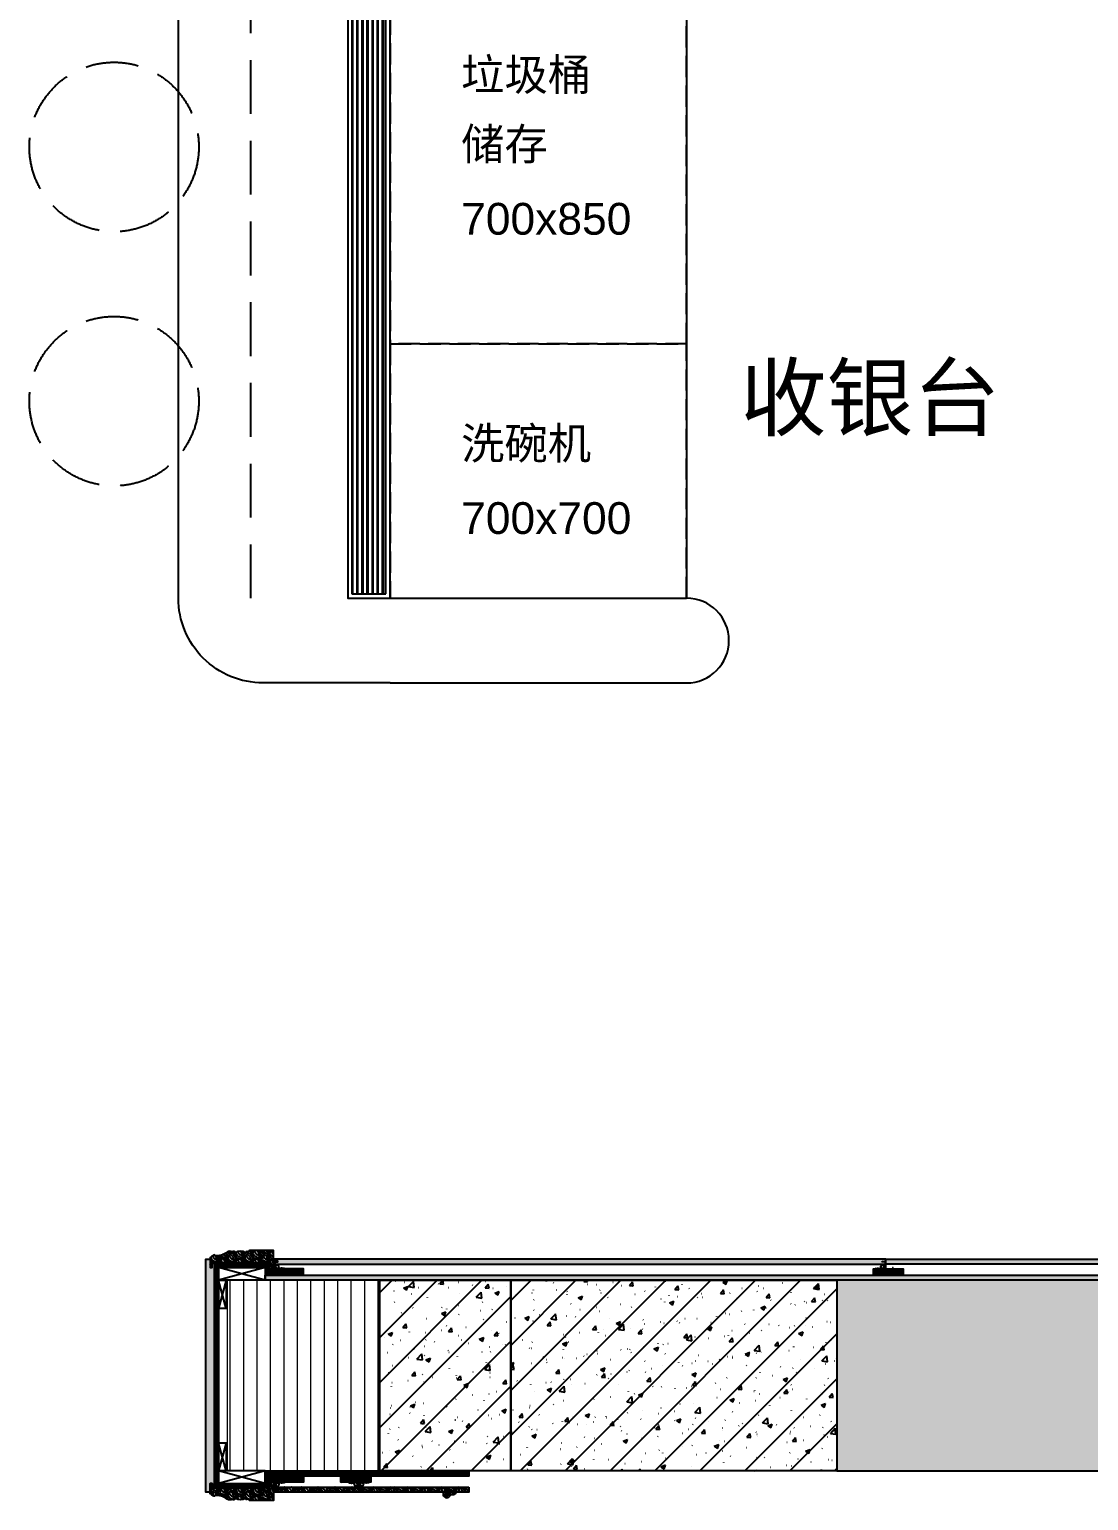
# Model space of a CAD drawing. Header units: millimetres. Extents: x 90086 to 135690, y -7745 to 15991.
# Drawn here: x 129968 to 132469, y -7745 to -4273 of the extents above; entities that cross this region are included whole.
import ezdxf

# ---------------------------------------------------------------- set-up
doc = ezdxf.new("R2010")
doc.units = ezdxf.units.MM
for name, pattern in [('ACAD_ISO02W100', [15, 12, -3]), ('DASH', [0.35, 0.25, -0.1]), ('DASHED', [19.05, 12.7, -6.35]), ('HIDDEN2', [0.1875, 0.125, -0.0625])]:
    doc.linetypes.add(name, pattern=pattern)
doc.layers.add('_ACM-A-WALL-HACH', color=251, linetype='Continuous', lineweight=9)
doc.layers.add('I-WALL', color=6, linetype='Continuous', lineweight=13)
for name, color, linetype in [('FURN', 1, 'Continuous'), ('I-DETL-LW01', 1, 'Continuous'), ('I-DETL-LW02', 2, 'Continuous'), ('I-DETL-LW251', 251, 'Continuous'), ('I-PL-FURN', 1, 'DASH'), ('I-PL-IDS-MILL', 40, 'Continuous'), ('I-PL-LIGHT', 1, 'HIDDEN2'), ('ID-TEXT-HEADING-3', 3, 'Continuous'), ('PE-尺寸标注', 44, 'Continuous'), ('WALL TYPE$0$HATCH', 8, 'Continuous'), ('WALL TYPE$0$I-SECT-LW03', 3, 'Continuous')]:
    doc.layers.add(name, color=color, linetype=linetype)
doc.styles.add('Arial', font='ARIALUNI.ttf')
pattern_1 = [(153.43495, (169846.124, 5233.553), (1e-09, 20), [4.621368, -17.739311]), (130.601295, (169828.83, 5220.396), (-2e-08, 20), [4.158067, -88.037378]), (130.601295, (169808.83, 5230.396), (-2e-08, 20), [4.158067, -88.037378]), (130.601295, (169788.83, 5240.396), (1e-08, 20), [4.158067, -88.037378]), (153.43495, (169848.92, 5223.405), (1e-09, 20), [4.237008, -18.123672]), (140.19443, (169845.13, 5225.3), (-8e-10, 20), [2.24049, -75.862006]), (140.19443, (169825.13, 5235.3), (-8e-10, 20), [2.24049, -75.862006]), (140.19443, (169805.13, 5245.3), (-8e-10, 20), [2.24049, -75.862006]), (111.80141, (169843.4084, 5226.734), (3e-08, 20), [2.868712, -50.982936]), (123.690068, (169842.343, 5229.398), (1e-08, 20), [2.521813, -33.5337]), (153.43495, (169840.944, 5231.496), (8e-09, 20), [3.3552885, -19.005391]), (135, (169837.943, 5232.997), (1e-14, 20), [2.717818, -53.850724]), (135, (169817.943, 5242.997), (1e-14, 20), [2.717818, -53.850724]), (111.80141, (169836.021, 5234.9185), (3e-08, 20), [2.19237, -51.659278]), (153.43495, (169849.381, 5216.924), (8e-09, 20), [7.1896, -15.17108]), (140.19443, (169842.951, 5220.14), (-8e-10, 20), [4.573562, -73.528935]), (140.19443, (169822.951, 5230.14), (-8e-10, 20), [4.573562, -73.528935]), (140.19443, (169802.951, 5240.14), (-8e-10, 20), [4.573562, -73.528935]), (123.690068, (169839.437, 5223.067), (1e-08, 20), [2.2405595, -33.814953]), (105.945396, (169838.1945, 5224.9316), (1.45e-06, 20), [3.5624845, -69.238614]), (123.690068, (169837.216, 5228.357), (1e-08, 20), [4.0929665, -31.962546]), (140.19443, (169834.945, 5231.763), (-8e-10, 20), [5.197338, -72.90516]), (140.19443, (169814.945, 5241.763), (-8e-10, 20), [5.197338, -72.90516]), (140.19443, (169794.945, 5251.763), (3e-09, 20), [5.197338, -72.90516]), (111.80141, (169830.953, 5235.09), (3e-08, 20), [5.7145015, -48.137147]), (140.19443, (169841.991, 5215.62), (-8e-10, 20), [5.214067, -72.88843]), (140.19443, (169821.991, 5225.62), (-8e-10, 20), [5.214067, -72.88843]), (140.19443, (169801.991, 5235.62), (-8e-10, 20), [5.214067, -72.88843]), (123.690068, (169837.985, 5218.957), (1e-08, 20), [4.838075, -31.217438]), (116.56505, (169835.302, 5222.983), (-1e-09, 20), [7.98596, -81.456759]), (116.56505, (169815.302, 5232.983), (-1e-09, 20), [7.98596, -81.456759]), (130.601295, (169831.73, 5230.126), (-2e-08, 20), [4.3193, -87.876143]), (130.601295, (169811.73, 5240.126), (-2e-08, 20), [4.3193, -87.876143]), (130.601295, (169791.73, 5250.126), (-2e-08, 20), [4.3193, -87.876143]), (123.690068, (169835.207, 5216.954), (1e-08, 20), [2.735792, -33.319722]), (116.56505, (169833.6895, 5219.23), (-8e-09, 20), [7.158076, -82.284643]), (116.56505, (169813.6895, 5229.23), (8e-08, 20), [7.158076, -82.284643]), (130.601295, (169830.488, 5225.633), (-2e-08, 20), [1.700823, -90.494622]), (130.601295, (169810.488, 5235.633), (-2e-08, 20), [1.700823, -90.494622]), (130.601295, (169790.488, 5245.633), (-2e-08, 20), [1.700823, -90.494622])]

# ---------------------------------------------------------------- blocks, each defined once
blk = doc.blocks.new('海龙_1215173755')
at = {"layer": 'WALL TYPE$0$HATCH', "ltscale": 2}
h = blk.add_hatch(dxfattribs=at)
h.set_pattern_fill('ANSI32', color=256, scale=0.5)
h.set_pattern_definition([(45, (-39299.698, -12402.6693), (-3.36759605, 3.36759605), []), (45, (-39297.453, -12402.6693), (-3.36759605, 3.36759605), [])])
edge = h.paths.add_edge_path()
edge.add_line((2.3, -7.2), (2.3, 11.3))
edge.add_line((2.3, 11.3), (-2.8, 11.3))
edge.add_arc((-2.8, 9.3), 2, 90, 201.2139)
edge.add_arc((-6, 5.9), 2.97, -243.0808, 63.0808, ccw=False)
edge.add_arc((-9.2, 9.3), 2, 338.7861, 450)
edge.add_line((-9.2, 11.3), (-22.7, 11.3))
edge.add_line((-22.7, 11.3), (-22.7, 9.3))
edge.add_line((-22.7, 9.3), (-9.2, 9.3))
edge.add_arc((-6, 6.1), 4.51, 135.3033, 404.6967)
edge.add_line((-2.8, 9.3), (0.3, 9.3))
edge.add_line((0.3, 9.3), (0.3, -3.5))
edge.add_line((0.3, -3.5), (0.3, -5.1))
edge.add_line((0.3, -5.1), (-6.5, -5.1))
edge.add_line((-6.5, -5.1), (-6.5, -7.2))
edge.add_line((-6.5, -7.2), (2.3, -7.2))
at = {"color": 1, "linetype": 'Continuous', "lineweight": 15}
blk.add_lwpolyline([(2.3, -7.2), (2.3, 11.3), (-2.8, 11.3, 0.527318), (-4.6, 8.5, -4.178276), (-7.3, 8.5, 0.527318), (-9.2, 11.3), (-22.7, 11.3), (-22.7, 9.3), (-9.2, 9.3, 2.396256), (-2.8, 9.3), (0.3, 9.3), (0.3, -3.5), (0.3, -5.1), (-6.5, -5.1), (-6.5, -7.2)], format="xyb", close=True, dxfattribs=at)
at = {"color": 1, "linetype": 'Continuous', "lineweight": 15, "elevation": 7.8}
blk.add_lwpolyline([(-17.3, 24.1), (-17.3, 8.5), (-15.2, 8.5), (-15.2, 24.1)], close=True, dxfattribs=at)
blk = doc.blocks.new('海龙_1215174788')
at = {"layer": 'I-DETL-LW01'}
for p, q in [((-55, 0), (55, -30)), ((-55, -30), (55, 0))]:
    blk.add_line(p, q, dxfattribs=at)
blk.add_lwpolyline([(55, -30), (-55, -30), (-55, 0), (55, 0), (55, -30)], close=True, dxfattribs=at)
blk = doc.blocks.new('K_01')
at = {"layer": 'I-DETL-LW01'}
for p, q in [((-8.8, 0), (8.8, -66.5)), ((-8.8, -66.5), (8.8, 0))]:
    blk.add_line(p, q, dxfattribs=at)
blk.add_lwpolyline([(8.8, -66.5), (-8.8, -66.5), (-8.8, 0), (8.8, 0), (8.8, -66.5)], close=True, dxfattribs=at)

msp = doc.modelspace()

# ---------------------------------------------------------------- hatches: boundary and pattern name
h = msp.add_hatch()
h.set_pattern_fill('0-钢筋混凝土001-DOM', color=250, scale=15, pattern_type=2)
h.set_pattern_definition([(45, (130544.71, -4535.11), (-53.033, 53.033), []), (50, (130544.71, -4535.11), (107.589, -9.4128), [11.25, -123.75]), (355, (130544.71, -4535.11), (-20.8127, 112.829), [9, -99]), (100.4514, (130553.68, -4535.89), (86.7764, 103.416), [9.561, -105.1713]), (46.184, (130544.71, -4505.11), (160.086, -24.828), [16.875, -185.625]), (96.6356, (130558.05, -4507.18), (140.1994, 146.118), [14.3415, -157.757]), (351.184, (130544.71, -4505.11), (140.199, 146.118), [13.5, -148.5]), (21, (130559.71, -4512.61), (89.536, -60.3928), [11.25, -123.75]), (326, (130559.71, -4512.61), (36.4973, 108.7725), [9, -99]), (71.4514, (130567.17, -4517.64), (126.0334, 48.3796), [9.561, -105.1713]), (37.5, (130544.71, -4535.11), (1.824, 49.9341), [0.75, -97.8, 0.75, -100.5, 0.75, -99.375]), (7.5, (130544.71, -4535.11), (39.4604, 59.1618), [0.75, -57.3, 0.75, -95.55, 0.75, -37.875]), (327.5, (130511.26, -4535.11), (80.07337, -3.38323), [0.75, -37.5, 0.75, -117, 0.75, -155.25]), (317.5, (130496.26, -4535.11), (87.478, 15.0157), [0.75, -48.75, 0.75, -77.7, 0.75, -110.25])])
h.paths.add_polyline_path([(131005.5, -7675.1), (131104.7, -7675.1), (131104.7, -7225.2), (131075.4, -7225.2), (130794.7, -7225.1), (130794.7, -7675.1)])
h = msp.add_hatch()
h.set_pattern_fill('0-钢筋混凝土001-DOM', color=250, scale=15, pattern_type=2)
h.set_pattern_definition([(45, (119705.28, 92803.02), (-53.03301, 53.03301), []), (50, (119705.28, 92803.02), (107.58903, -9.41282), [11.25, -123.75]), (355, (119705.28, 92803.02), (-20.8127, 112.82882), [9, -99]), (100.4514, (119714.25, 92802.24), (86.77641, 103.41593), [9.56103, -105.17132]), (46.1842, (119705.28, 92833.02), (160.08616, -24.82785), [16.875, -185.625]), (96.6356, (119718.62, 92830.95), (140.1994, 146.11768), [14.34154, -157.75695]), (351.1842, (119705.28, 92833.02), (140.1993, 146.1178), [13.5, -148.5]), (21, (119720.28, 92825.52), (89.53606, -60.39283), [11.25, -123.75]), (326, (119720.28, 92825.52), (36.4973, 108.77251), [9, -99]), (71.4514, (119727.74, 92820.49), (126.03339, 48.37957), [9.56103, -105.17132]), (37.5, (119705.28, 92803.024), (1.823978, 49.934078), [0.75, -97.8, 0.75, -100.5, 0.75, -99.375]), (7.5, (119705.28, 92803.024), (39.46043, 59.161757), [0.75, -57.3, 0.75, -95.55, 0.75, -37.875]), (327.5, (119671.83, 92803.024), (80.073365, -3.38323), [0.75, -37.5, 0.75, -117, 0.75, -155.25]), (317.5, (119656.83, 92803.024), (87.477925, 15.015747), [0.75, -48.75, 0.75, -77.7, 0.75, -110.25])])
h.paths.add_polyline_path([(131874.7, -7225.2), (131874.7, -7675.1), (131104.7, -7675.1), (131104.7, -7225.2)])
h = msp.add_hatch()
h.set_pattern_fill('0-钢筋混凝土001-DOM', color=250, scale=15, pattern_type=2)
h.set_pattern_definition([(45, (131624.71, -4985.11), (-53.033, 53.033), []), (50, (131624.71, -4985.11), (107.589, -9.4128), [11.25, -123.75]), (355, (131624.71, -4985.11), (-20.8127, 112.8288), [9, -99]), (100.4514, (131633.68, -4985.89), (86.7764, 103.416), [9.561, -105.1713]), (46.1842, (131624.71, -4955.11), (160.086, -24.828), [16.875, -185.625]), (96.6356, (131638.05, -4957.18), (140.1994, 146.1177), [14.3415, -157.757]), (351.184, (131624.71, -4955.11), (140.199, 146.118), [13.5, -148.5]), (21, (131639.71, -4962.61), (89.536, -60.3928), [11.25, -123.75]), (326, (131639.71, -4962.61), (36.4973, 108.7725), [9, -99]), (71.4514, (131647.17, -4967.64), (126.0334, 48.3796), [9.561, -105.1713]), (37.5, (131624.71, -4985.11), (1.82398, 49.93408), [0.75, -97.8, 0.75, -100.5, 0.75, -99.375]), (7.5, (131624.71, -4985.11), (39.4604, 59.16176), [0.75, -57.3, 0.75, -95.55, 0.75, -37.875]), (327.5, (131591.26, -4985.11), (80.07337, -3.38323), [0.75, -37.5, 0.75, -117, 0.75, -155.25]), (317.5, (131576.26, -4985.11), (87.4779, 15.0157), [0.75, -48.75, 0.75, -77.7, 0.75, -110.25])])
h.paths.add_polyline_path([(131874.7, -7225.1), (131874.7, -7675.1), (135039.7, -7675.1), (135039.7, -7225.1)])
at = {"layer": '_ACM-A-WALL-HACH'}
h = msp.add_hatch(dxfattribs=at)
h.set_pattern_fill('ANSI31', color=256, scale=10, angle=45)
h.set_pattern_definition([(90, (67259.71, -73615.11), (-31.75, 9e-15), [])])
h.paths.add_polyline_path([(130794.7, -7225.1), (130434.7, -7225.1), (130434.7, -7675.1), (130794.7, -7675.1)])
at = {"layer": 'I-DETL-LW251'}
h = msp.add_hatch(dxfattribs=at)
h.set_pattern_fill('ANSI38', color=250, angle=-180)
h.set_pattern_definition([(225, (169846.991, 5274.6634), (2.24506403, -2.24506403), []), (315, (169846.991, 5274.6634), (6.7351921, -2.24506403), [7.9375, -4.7625])])
h.paths.add_polyline_path([(130414.7, -7360), (130404.7, -7360), (130404.7, -7715.1), (130414.7, -7715.1)])
h.paths.add_polyline_path([(130404.7, -7360), (130414.7, -7360), (130414.7, -7185.1), (130404.7, -7185.1)])
h = msp.add_hatch(dxfattribs=at)
h.set_pattern_fill('ANSI38', color=250, angle=-270)
h.set_pattern_definition([(135, (169846.991, 5215.6192), (-2.24506403, -2.24506403), []), (225, (169846.991, 5215.6192), (-2.24506403, -6.7351921), [7.9375, -4.7625])])
h.paths.add_polyline_path([(130414.7, -7195.1), (130524.7, -7195.1), (130524.7, -7185.1), (130414.7, -7185.1)])
h = msp.add_hatch(dxfattribs=at)
h.set_pattern_fill('ANSI38', color=250, angle=-270)
h.set_pattern_definition([(135, (130076.495, -6496.1675), (-2.245064, -2.245064), []), (225, (130076.495, -6496.1675), (-2.245064, -6.735192), [7.9375, -4.7625])])
h.paths.add_polyline_path([(130615.3, -7213.1), (130615.3, -7198.3), (130524.7, -7198.3), (130524.7, -7213.1)])
h = msp.add_hatch(dxfattribs=at)
h.set_pattern_fill('ANSI38', color=250, angle=-90)
h.set_pattern_definition([(315, (121389.21, 28586.6786), (2.24506403, 2.24506403), []), (45, (121389.21, 28586.6786), (2.24506403, 6.7351921), [7.9375, -4.7625])])
h.paths.add_polyline_path([(130524.7, -7225.2), (130524.7, -7213.2), (133207.8, -7213.2), (133207.8, -7225.2)])
h = msp.add_hatch(dxfattribs=at)
h.set_pattern_fill('ANSI38', color=250, angle=-90)
h.set_pattern_definition([(315, (132499.5995, -8404.1086), (2.245064, 2.245064), []), (45, (132499.5995, -8404.1086), (2.245064, 6.735192), [7.9375, -4.7625])])
h.paths.add_polyline_path([(131960.8, -7213.2), (131960.8, -7198.4), (132031.4, -7198.4), (132031.4, -7213.2)])
h = msp.add_hatch(dxfattribs=at)
h.set_pattern_fill('ANSI38', color=250, angle=-270)
h.set_pattern_definition([(135, (169846.991, 5215.6193), (-2.24506403, -2.24506403), []), (225, (169846.991, 5215.6193), (-2.24506403, -6.7351921), [7.9375, -4.7625])])
h.paths.add_polyline_path([(130414.7, -7705.1), (130524.7, -7705.1), (130524.7, -7715.1), (130414.7, -7715.1)])
h = msp.add_hatch(dxfattribs=at)
h.set_pattern_fill('ANSI38', color=250, angle=-270)
h.set_pattern_definition([(135, (141351.844, -43486.9546), (-2.24506403, -2.24506403), []), (225, (141351.844, -43486.9546), (-2.24506403, -6.7351921), [7.9375, -4.7625])])
h.paths.add_polyline_path([(131005.5, -7675.1), (131005.5, -7687.1), (130524.7, -7687.1), (130524.7, -7675.1)])
h = msp.add_hatch(dxfattribs=at)
h.set_pattern_fill('ANSI38', color=250, angle=-270)
h.set_pattern_definition([(135, (130076.495, -6496.1674), (-2.245064, -2.245064), []), (225, (130076.495, -6496.1674), (-2.245064, -6.735192), [7.9375, -4.7625])])
h.paths.add_polyline_path([(130615.3, -7687.1), (130615.3, -7701.9), (130524.7, -7701.9), (130524.7, -7687.1)])
h = msp.add_hatch(dxfattribs=at)
h.set_pattern_fill('ANSI38', color=250, angle=-270)
h.set_pattern_definition([(135, (130235.3965, -6496.1674), (-2.245064, -2.245064), []), (225, (130235.3965, -6496.1674), (-2.245064, -6.735192), [7.9375, -4.7625])])
h.paths.add_polyline_path([(130774.2, -7687.1), (130774.2, -7701.9), (130703.6, -7701.9), (130703.6, -7687.1)])
at = {"layer": 'I-PL-IDS-MILL'}
h = msp.add_hatch(dxfattribs=at)
h.set_pattern_fill('双横线2X10', color=250, angle=-90, pattern_type=2)
h.set_pattern_definition([(270, (130729.719, -2825.109), (12, -3e-15), []), (270, (130731.719, -2825.109), (12, -3e-15), [])])
h.paths.add_polyline_path([(130729.7, -5605.1), (130809.7, -5605.1), (130809.7, -2825.1), (130729.7, -2825.1)])
at = {"layer": 'PE-尺寸标注'}
h = msp.add_hatch(dxfattribs=at)
h.set_pattern_fill('木纹面1', color=250, scale=5, angle=-270, style=0, pattern_type=2)
h.set_pattern_definition([(153.43495, (169846.124, 5292.597), (1e-09, 20), [4.621368, -17.739311]), (130.601295, (169828.83, 5279.44), (-2e-08, 20), [4.158067, -88.037378]), (130.601295, (169808.83, 5289.44), (-2e-08, 20), [4.158067, -88.037378]), (130.601295, (169788.83, 5299.44), (1e-08, 20), [4.158067, -88.037378]), (153.43495, (169848.92, 5282.45), (1e-09, 20), [4.237008, -18.123672]), (140.19443, (169845.13, 5284.344), (-8e-10, 20), [2.24049, -75.862006]), (140.19443, (169825.13, 5294.344), (-8e-10, 20), [2.24049, -75.862006]), (140.19443, (169805.13, 5304.344), (-8e-10, 20), [2.24049, -75.862006]), (111.80141, (169843.4084, 5285.7784), (3e-08, 20), [2.868712, -50.982936]), (123.690068, (169842.343, 5288.442), (1e-08, 20), [2.521813, -33.5337]), (153.43495, (169840.944, 5290.54), (8e-09, 20), [3.3552885, -19.005391]), (135, (169837.943, 5292.041), (1e-14, 20), [2.717818, -53.850724]), (135, (169817.943, 5302.041), (1e-14, 20), [2.717818, -53.850724]), (111.80141, (169836.021, 5293.9626), (3e-08, 20), [2.19237, -51.659278]), (153.43495, (169849.381, 5275.968), (8e-09, 20), [7.1896, -15.17108]), (140.19443, (169842.951, 5279.183), (-8e-10, 20), [4.573562, -73.528935]), (140.19443, (169822.951, 5289.183), (-8e-10, 20), [4.573562, -73.528935]), (140.19443, (169802.951, 5299.183), (-8e-10, 20), [4.573562, -73.528935]), (123.690068, (169839.437, 5282.111), (1e-08, 20), [2.2405595, -33.814953]), (105.945396, (169838.1945, 5283.9756), (1.45e-06, 20), [3.5624845, -69.238614]), (123.690068, (169837.216, 5287.401), (1e-08, 20), [4.0929665, -31.962546]), (140.19443, (169834.945, 5290.807), (-8e-10, 20), [5.197338, -72.90516]), (140.19443, (169814.945, 5300.807), (-8e-10, 20), [5.197338, -72.90516]), (140.19443, (169794.945, 5310.807), (3e-09, 20), [5.197338, -72.90516]), (111.80141, (169830.953, 5294.134), (3e-08, 20), [5.7145015, -48.137147]), (140.19443, (169841.991, 5274.663), (-8e-10, 20), [5.214067, -72.88843]), (140.19443, (169821.991, 5284.663), (-8e-10, 20), [5.214067, -72.88843]), (140.19443, (169801.991, 5294.663), (-8e-10, 20), [5.214067, -72.88843]), (123.690068, (169837.985, 5278.001), (1e-08, 20), [4.838075, -31.217438]), (116.56505, (169835.302, 5282.027), (-1e-09, 20), [7.98596, -81.456759]), (116.56505, (169815.302, 5292.027), (-1e-09, 20), [7.98596, -81.456759]), (130.601295, (169831.73, 5289.17), (-2e-08, 20), [4.3193, -87.876143]), (130.601295, (169811.73, 5299.17), (-2e-08, 20), [4.3193, -87.876143]), (130.601295, (169791.73, 5309.17), (-2e-08, 20), [4.3193, -87.876143]), (123.690068, (169835.207, 5275.998), (1e-08, 20), [2.735792, -33.319722]), (116.56505, (169833.6895, 5278.274), (-8e-09, 20), [7.158076, -82.284643]), (116.56505, (169813.6895, 5288.274), (8e-08, 20), [7.158076, -82.284643]), (130.601295, (169830.488, 5284.677), (-2e-08, 20), [1.700823, -90.494622]), (130.601295, (169810.488, 5294.677), (-2e-08, 20), [1.700823, -90.494622]), (130.601295, (169790.488, 5304.677), (-2e-08, 20), [1.700823, -90.494622])])
h.paths.add_polyline_path([(130384.7, -7360), (130404.7, -7360), (130404.7, -7185.1), (130399.7, -7185.1), (130399.7, -7195.1), (130394.7, -7195.1), (130394.7, -7175.2), (130384.7, -7175.2)])
h.paths.add_polyline_path([(130384.7, -7725), (130394.7, -7725), (130394.7, -7705.1), (130399.7, -7705.1), (130399.7, -7715.1), (130404.7, -7715.1), (130404.7, -7360), (130384.7, -7360)])
h = msp.add_hatch(dxfattribs=at)
h.set_pattern_fill('木纹面1', color=250, scale=5, angle=-270, style=0, pattern_type=2)
h.set_pattern_definition([(153.43495, (169846.124, 5233.553), (1e-09, 20), [4.621368, -17.739311]), (130.601295, (169828.83, 5220.395), (-2e-08, 20), [4.158067, -88.037378]), (130.601295, (169808.83, 5230.395), (-2e-08, 20), [4.158067, -88.037378]), (130.601295, (169788.83, 5240.395), (1e-08, 20), [4.158067, -88.037378]), (153.43495, (169848.92, 5223.405), (1e-09, 20), [4.237008, -18.123672]), (140.19443, (169845.13, 5225.3), (-8e-10, 20), [2.24049, -75.862006]), (140.19443, (169825.13, 5235.3), (-8e-10, 20), [2.24049, -75.862006]), (140.19443, (169805.13, 5245.3), (-8e-10, 20), [2.24049, -75.862006]), (111.80141, (169843.4084, 5226.734), (3e-08, 20), [2.868712, -50.982936]), (123.690068, (169842.343, 5229.398), (1e-08, 20), [2.521813, -33.5337]), (153.43495, (169840.944, 5231.496), (8e-09, 20), [3.3552885, -19.005391]), (135, (169837.943, 5232.997), (1e-14, 20), [2.717818, -53.850724]), (135, (169817.943, 5242.997), (1e-14, 20), [2.717818, -53.850724]), (111.80141, (169836.021, 5234.9184), (3e-08, 20), [2.19237, -51.659278]), (153.43495, (169849.381, 5216.924), (8e-09, 20), [7.1896, -15.17108]), (140.19443, (169842.951, 5220.14), (-8e-10, 20), [4.573562, -73.528935]), (140.19443, (169822.951, 5230.14), (-8e-10, 20), [4.573562, -73.528935]), (140.19443, (169802.951, 5240.14), (-8e-10, 20), [4.573562, -73.528935]), (123.690068, (169839.437, 5223.067), (1e-08, 20), [2.2405595, -33.814953]), (105.945396, (169838.1945, 5224.9315), (1.45e-06, 20), [3.5624845, -69.238614]), (123.690068, (169837.216, 5228.357), (1e-08, 20), [4.0929665, -31.962546]), (140.19443, (169834.945, 5231.762), (-8e-10, 20), [5.197338, -72.90516]), (140.19443, (169814.945, 5241.762), (-8e-10, 20), [5.197338, -72.90516]), (140.19443, (169794.945, 5251.762), (3e-09, 20), [5.197338, -72.90516]), (111.80141, (169830.953, 5235.09), (3e-08, 20), [5.7145015, -48.137147]), (140.19443, (169841.991, 5215.62), (-8e-10, 20), [5.214067, -72.88843]), (140.19443, (169821.991, 5225.62), (-8e-10, 20), [5.214067, -72.88843]), (140.19443, (169801.991, 5235.62), (-8e-10, 20), [5.214067, -72.88843]), (123.690068, (169837.985, 5218.957), (1e-08, 20), [4.838075, -31.217438]), (116.56505, (169835.302, 5222.983), (-1e-09, 20), [7.98596, -81.456759]), (116.56505, (169815.302, 5232.983), (-1e-09, 20), [7.98596, -81.456759]), (130.601295, (169831.73, 5230.126), (-2e-08, 20), [4.3193, -87.876143]), (130.601295, (169811.73, 5240.126), (-2e-08, 20), [4.3193, -87.876143]), (130.601295, (169791.73, 5250.126), (-2e-08, 20), [4.3193, -87.876143]), (123.690068, (169835.207, 5216.954), (1e-08, 20), [2.735792, -33.319722]), (116.56505, (169833.6895, 5219.23), (-8e-09, 20), [7.158076, -82.284643]), (116.56505, (169813.6895, 5229.23), (8e-08, 20), [7.158076, -82.284643]), (130.601295, (169830.488, 5225.633), (-2e-08, 20), [1.700823, -90.494622]), (130.601295, (169810.488, 5235.633), (-2e-08, 20), [1.700823, -90.494622]), (130.601295, (169790.488, 5245.633), (-2e-08, 20), [1.700823, -90.494622])])
edge = h.paths.add_edge_path()
edge.add_line((130399.7, -7185.1), (130524.7, -7185.1))
edge.add_line((130524.7, -7185.1), (130524.7, -7198.3))
edge.add_line((130524.7, -7198.3), (130544.7, -7198.3))
edge.add_line((130544.7, -7198.3), (130544.7, -7155.1))
edge.add_line((130544.7, -7155.1), (130487.7, -7155.1))
edge.add_arc((130483.6, -7153.9), 4.26, -99.1139, -16.2374, ccw=False)
edge.add_arc((130481, -7160.3), 2.88, 48.9864, 176.76)
edge.add_arc((130466.2, -7179.4), 22.6, 58.2028, 121.7947)
edge.add_arc((130450.3, -7160.8), 4.1, 9.3845, 139.2343)
edge.add_arc((130441.4, -7168.4), 11.8, 60.5974, 123.6714)
edge.add_arc((130409.6, -7126.3), 41, -94.1596, -51.9848, ccw=False)
edge.add_arc((130403.7, -7168.3), 3.08, 20.575, 178.5813)
edge.add_line((130400.7, -7168.2), (130398.3, -7168.2))
edge.add_arc((130393.8, -7166.5), 4.77, -79.2354, -20.4564, ccw=False)
edge.add_line((130394.7, -7171.2), (130394.7, -7195.1))
edge.add_line((130394.7, -7195.1), (130399.7, -7195.1))
edge.add_line((130399.7, -7195.1), (130399.7, -7185.1))
h = msp.add_hatch(dxfattribs=at)
h.set_pattern_fill('木纹面1', color=250, scale=5, angle=-90, style=0, pattern_type=2)
h.set_pattern_definition([(333.434949, (119956.148, 90095.09), (-1e-09, -20), [4.6213684, -17.7393114]), (310.601295, (119973.442, 90108.247), (2e-08, -20), [4.158066, -88.037378]), (310.601295, (119993.442, 90098.247), (2e-08, -20), [4.158066, -88.037378]), (310.601295, (120013.442, 90088.247), (-1e-08, -20), [4.158066, -88.037378]), (333.434949, (119953.353, 90105.238), (-1e-09, -20), [4.237008, -18.123672]), (320.194429, (119957.143, 90103.343), (8e-10, -20), [2.24049, -75.862006]), (320.194429, (119977.143, 90093.343), (8e-10, -20), [2.24049, -75.862006]), (320.194429, (119997.143, 90083.343), (8e-10, -20), [2.24049, -75.862006]), (291.8014095, (119958.864, 90101.9085), (-3e-08, -20), [2.868712, -50.982936]), (303.690068, (119959.929, 90099.245), (-1e-08, -20), [2.521813, -33.5336997]), (333.434949, (119961.328, 90097.147), (-8e-09, -20), [3.3552885, -19.005391]), (315, (119964.329, 90095.646), (-9e-15, -20), [2.717818, -53.850724]), (315, (119984.329, 90085.646), (-9e-15, -20), [2.717818, -53.850724]), (291.8014095, (119966.251, 90093.7244), (-3e-08, -20), [2.19237, -51.659278]), (333.434949, (119952.89, 90111.719), (-8e-09, -20), [7.1896, -15.17108]), (320.194429, (119959.321, 90108.503), (8e-10, -20), [4.573562, -73.528935]), (320.194429, (119979.321, 90098.503), (8e-10, -20), [4.573562, -73.528935]), (320.194429, (119999.321, 90088.503), (8e-10, -20), [4.573562, -73.528935]), (303.690068, (119962.835, 90105.576), (-1e-08, -20), [2.2405595, -33.8149534]), (285.945396, (119964.078, 90103.7113), (-1.45e-06, -20), [3.5624845, -69.2386145]), (303.690068, (119965.056, 90100.286), (-1e-08, -20), [4.0929665, -31.962546]), (320.194429, (119967.327, 90096.88), (8e-10, -20), [5.197338, -72.905159]), (320.194429, (119987.327, 90086.88), (8e-10, -20), [5.197338, -72.905159]), (320.194429, (120007.327, 90076.88), (-3e-09, -20), [5.197338, -72.905159]), (291.8014095, (119971.3196, 90093.553), (-3e-08, -20), [5.7145015, -48.137147]), (320.194429, (119960.281, 90113.024), (8e-10, -20), [5.214067, -72.88843]), (320.194429, (119980.281, 90103.024), (8e-10, -20), [5.214067, -72.88843]), (320.194429, (120000.281, 90093.024), (8e-10, -20), [5.214067, -72.88843]), (303.690068, (119964.287, 90109.686), (-1e-08, -20), [4.838075, -31.2174378]), (296.565051, (119966.971, 90105.66), (1e-09, -20), [7.98596, -81.456759]), (296.565051, (119986.971, 90095.66), (1e-09, -20), [7.98596, -81.456759]), (310.601295, (119970.542, 90098.517), (2e-08, -20), [4.319301, -87.876143]), (310.601295, (119990.542, 90088.517), (2e-08, -20), [4.319301, -87.876143]), (310.601295, (120010.542, 90078.517), (2e-08, -20), [4.319301, -87.876143]), (303.690068, (119967.065, 90111.689), (-1e-08, -20), [2.7357917, -33.319722]), (296.565051, (119968.583, 90109.4125), (8e-09, -20), [7.158076, -82.284643]), (296.565051, (119988.583, 90099.4125), (-8e-08, -20), [7.158076, -82.284643]), (310.601295, (119971.784, 90103.01), (2e-08, -20), [1.700823, -90.494622]), (310.601295, (119991.784, 90093.01), (2e-08, -20), [1.700823, -90.494622]), (310.601295, (120011.784, 90083.01), (2e-08, -20), [1.700823, -90.494622])])
h.paths.add_polyline_path([(131990.3, -7187.1), (131990.3, -7175.1), (130544.7, -7175.1), (130544.7, -7179.5), (130553.9, -7179.5), (130553.9, -7182.3), (130547.3, -7182.3), (130547.3, -7187.1)])
h = msp.add_hatch(dxfattribs=at)
h.set_pattern_fill('木纹面1', color=250, scale=5, angle=-90, style=0, pattern_type=2)
h.set_pattern_definition([(333.43495, (122199.187, 28363.127), (-1e-09, -20), [4.621368, -17.739311]), (310.601295, (122216.48, 28376.284), (2e-08, -20), [4.158066, -88.037378]), (310.601295, (122236.48, 28366.284), (2e-08, -20), [4.158066, -88.037378]), (310.601295, (122256.48, 28356.284), (-1e-08, -20), [4.158066, -88.037378]), (333.43495, (122196.392, 28373.275), (-1e-09, -20), [4.237008, -18.123672]), (320.19443, (122200.181, 28371.38), (8e-10, -20), [2.24049, -75.862006]), (320.19443, (122220.181, 28361.38), (8e-10, -20), [2.24049, -75.862006]), (320.19443, (122240.181, 28351.38), (8e-10, -20), [2.24049, -75.862006]), (291.80141, (122201.9025, 28369.946), (-3e-08, -20), [2.868712, -50.982936]), (303.690068, (122202.968, 28367.282), (-1e-08, -20), [2.521813, -33.5337]), (333.43495, (122204.367, 28365.184), (-8e-09, -20), [3.355288, -19.005391]), (315, (122207.368, 28363.683), (-9e-15, -20), [2.717818, -53.850724]), (315, (122227.368, 28353.683), (-9e-15, -20), [2.717818, -53.850724]), (291.80141, (122209.29, 28361.7616), (-3e-08, -20), [2.19237, -51.659278]), (333.43495, (122195.93, 28379.756), (-8e-09, -20), [7.1896, -15.17108]), (320.19443, (122202.36, 28376.54), (8e-10, -20), [4.573562, -73.528935]), (320.19443, (122222.36, 28366.54), (8e-10, -20), [4.573562, -73.528935]), (320.19443, (122242.36, 28356.54), (8e-10, -20), [4.573562, -73.528935]), (303.690068, (122205.874, 28373.613), (-1e-08, -20), [2.24056, -33.814953]), (285.945396, (122207.1164, 28371.7485), (-1.45e-06, -20), [3.562485, -69.238614]), (303.690068, (122208.095, 28368.323), (-1e-08, -20), [4.092966, -31.962546]), (320.19443, (122210.365, 28364.918), (8e-10, -20), [5.197338, -72.90516]), (320.19443, (122230.365, 28354.918), (8e-10, -20), [5.197338, -72.90516]), (320.19443, (122250.365, 28344.918), (-3e-09, -20), [5.197338, -72.90516]), (291.80141, (122214.358, 28361.59), (-3e-08, -20), [5.714502, -48.137147]), (320.19443, (122203.32, 28381.06), (8e-10, -20), [5.214067, -72.88843]), (320.19443, (122223.32, 28371.06), (8e-10, -20), [5.214067, -72.88843]), (320.19443, (122243.32, 28361.06), (8e-10, -20), [5.214067, -72.88843]), (303.690068, (122207.326, 28377.723), (-1e-08, -20), [4.838075, -31.217438]), (296.56505, (122210.009, 28373.697), (1e-09, -20), [7.98596, -81.45676]), (296.56505, (122230.009, 28363.697), (1e-09, -20), [7.98596, -81.45676]), (310.601295, (122213.581, 28366.554), (2e-08, -20), [4.3193, -87.876143]), (310.601295, (122233.581, 28356.554), (2e-08, -20), [4.3193, -87.876143]), (310.601295, (122253.581, 28346.554), (2e-08, -20), [4.3193, -87.876143]), (303.690068, (122210.104, 28379.726), (-1e-08, -20), [2.735792, -33.319722]), (296.56505, (122211.621, 28377.45), (8e-09, -20), [7.158076, -82.284643]), (296.56505, (122231.621, 28367.45), (-8e-08, -20), [7.158076, -82.284643]), (310.601295, (122214.823, 28371.047), (2e-08, -20), [1.700823, -90.49462]), (310.601295, (122234.823, 28361.047), (2e-08, -20), [1.700823, -90.49462]), (310.601295, (122254.823, 28351.047), (2e-08, -20), [1.700823, -90.49462])])
h.paths.add_polyline_path([(131990.3, -7187.1), (131990.3, -7175.1), (133181.7, -7175.1), (133181.7, -7179.6), (133172.5, -7179.6), (133172.5, -7182.4), (133179.1, -7182.4), (133179.1, -7187.1)])
h = msp.add_hatch(dxfattribs=at)
h.set_pattern_fill('木纹面1', color=250, scale=5, angle=-270, style=0, pattern_type=2)
h.set_pattern_definition(pattern_1)
edge = h.paths.add_edge_path()
edge.add_line((130399.7, -7715.1), (130524.7, -7715.1))
edge.add_line((130524.7, -7715.1), (130524.7, -7701.9))
edge.add_line((130524.7, -7701.9), (130544.7, -7701.9))
edge.add_line((130544.7, -7701.9), (130544.7, -7745.1))
edge.add_line((130544.7, -7745.1), (130487.7, -7745.1))
edge.add_arc((130483.6, -7746.3), 4.26, 16.2374, 99.1139)
edge.add_arc((130481, -7739.9), 2.88, -176.76, -48.9864, ccw=False)
edge.add_arc((130466.2, -7720.8), 22.6, -121.7947, -58.2028, ccw=False)
edge.add_arc((130450.3, -7739.4), 4.1, -139.2343, -9.3845, ccw=False)
edge.add_arc((130441.4, -7731.8), 11.8, -123.6714, -60.5974, ccw=False)
edge.add_arc((130409.6, -7773.9), 41, 51.9848, 94.1596)
edge.add_arc((130403.7, -7732), 3.08, -178.5813, -20.575, ccw=False)
edge.add_line((130400.7, -7732), (130398.3, -7732))
edge.add_arc((130393.8, -7733.7), 4.77, 20.4564, 79.2354)
edge.add_line((130394.7, -7729), (130394.7, -7705.1))
edge.add_line((130394.7, -7705.1), (130399.7, -7705.1))
edge.add_line((130399.7, -7705.1), (130399.7, -7715.1))
h = msp.add_hatch(dxfattribs=at)
h.set_pattern_fill('木纹面1', color=250, scale=5, angle=-270, style=0, pattern_type=2)
h.set_pattern_definition([(153.43495, (141527.234, -43263.403), (1e-09, 20), [4.621368, -17.739311]), (130.601295, (141509.94, -43276.56), (-2e-08, 20), [4.158067, -88.037378]), (130.601295, (141489.94, -43266.56), (-2e-08, 20), [4.158067, -88.037378]), (130.601295, (141469.94, -43256.56), (1e-08, 20), [4.158067, -88.037378]), (153.43495, (141530.03, -43273.551), (1e-09, 20), [4.237008, -18.123672]), (140.19443, (141526.24, -43271.656), (-8e-10, 20), [2.24049, -75.862006]), (140.19443, (141506.24, -43261.656), (-8e-10, 20), [2.24049, -75.862006]), (140.19443, (141486.24, -43251.656), (-8e-10, 20), [2.24049, -75.862006]), (111.80141, (141524.518, -43270.222), (3e-08, 20), [2.868712, -50.982936]), (123.690068, (141523.453, -43267.558), (1e-08, 20), [2.521813, -33.5337]), (153.43495, (141522.054, -43265.46), (8e-09, 20), [3.355288, -19.005391]), (135, (141519.053, -43263.96), (1e-14, 20), [2.717818, -53.850724]), (135, (141499.053, -43253.96), (1e-14, 20), [2.717818, -53.850724]), (111.80141, (141517.131, -43262.0376), (3e-08, 20), [2.19237, -51.659278]), (153.43495, (141530.491, -43280.032), (8e-09, 20), [7.1896, -15.17108]), (140.19443, (141524.06, -43276.817), (-8e-10, 20), [4.573562, -73.528935]), (140.19443, (141504.06, -43266.817), (-8e-10, 20), [4.573562, -73.528935]), (140.19443, (141484.06, -43256.817), (-8e-10, 20), [4.573562, -73.528935]), (123.690068, (141520.547, -43273.889), (1e-08, 20), [2.24056, -33.814953]), (105.945396, (141519.3044, -43272.0245), (1.45e-06, 20), [3.562485, -69.238614]), (123.690068, (141518.326, -43268.599), (1e-08, 20), [4.092967, -31.962546]), (140.19443, (141516.055, -43265.194), (-8e-10, 20), [5.197338, -72.90516]), (140.19443, (141496.055, -43255.194), (-8e-10, 20), [5.197338, -72.90516]), (140.19443, (141476.055, -43245.194), (3e-09, 20), [5.197338, -72.90516]), (111.80141, (141512.0626, -43261.866), (3e-08, 20), [5.714501, -48.137147]), (140.19443, (141523.101, -43281.337), (-8e-10, 20), [5.214067, -72.88843]), (140.19443, (141503.101, -43271.337), (-8e-10, 20), [5.214067, -72.88843]), (140.19443, (141483.101, -43261.337), (-8e-10, 20), [5.214067, -72.88843]), (123.690068, (141519.095, -43277.999), (1e-08, 20), [4.838075, -31.217438]), (116.56505, (141516.412, -43273.973), (-1e-09, 20), [7.98596, -81.45676]), (116.56505, (141496.412, -43263.973), (-1e-09, 20), [7.98596, -81.45676]), (130.601295, (141512.84, -43266.83), (-2e-08, 20), [4.3193, -87.876143]), (130.601295, (141492.84, -43256.83), (-2e-08, 20), [4.3193, -87.876143]), (130.601295, (141472.84, -43246.83), (-2e-08, 20), [4.3193, -87.876143]), (123.690068, (141516.317, -43280.002), (1e-08, 20), [2.735792, -33.319722]), (116.56505, (141514.799, -43277.726), (-8e-09, 20), [7.158076, -82.284643]), (116.56505, (141494.799, -43267.726), (8e-08, 20), [7.158076, -82.284643]), (130.601295, (141511.598, -43271.323), (-2e-08, 20), [1.700823, -90.49462]), (130.601295, (141491.598, -43261.323), (-2e-08, 20), [1.700823, -90.49462]), (130.601295, (141471.598, -43251.323), (-2e-08, 20), [1.700823, -90.49462])])
h.paths.add_polyline_path([(130744.7, -7713.2), (130744.7, -7725.2), (130544.7, -7725.2), (130544.7, -7720.7), (130553.9, -7720.7), (130553.9, -7717.9), (130547.3, -7717.9), (130547.3, -7713.2)])
h = msp.add_hatch(dxfattribs=at)
h.set_pattern_fill('木纹面1', color=250, scale=5, angle=-270, style=0, pattern_type=2)
h.set_pattern_definition(pattern_1)
h.paths.add_polyline_path([(131005.5, -7713.2), (131005.5, -7725.2), (130744.7, -7725.2), (130744.7, -7720.7), (130753.9, -7720.7), (130753.9, -7717.9), (130747.3, -7717.9), (130747.3, -7713.2)])
h = msp.add_hatch(dxfattribs=at)
h.set_pattern_fill('木纹面1', color=250, scale=5, angle=-270, style=0, pattern_type=2)
h.set_pattern_definition(pattern_1)
edge = h.paths.add_edge_path()
edge.add_line((130944.7, -7725.2), (130944.7, -7733.1))
edge.add_arc((130944.2, -7736.3), 3.24, 9.4262, 80.5745, ccw=False)
edge.add_line((130947.4, -7735.8), (130948, -7735.8))
edge.add_arc((130953.7, -7731.1), 7.39, 219.9511, 320.0488)
edge.add_line((130959.4, -7735.8), (130960, -7735.8))
edge.add_arc((130965.9, -7736.3), 5.83, 74.8536, 175.2009, ccw=False)
edge.add_line((130967.4, -7730.7), (130968.1, -7730))
edge.add_arc((130969.7, -7729.1), 1.82, 206.8835, 338.2658)
edge.add_line((130971.4, -7729.8), (130972, -7729.8))
edge.add_arc((130974, -7730.5), 2.1, 71.4719, 161.6564, ccw=False)
edge.add_line((130974.7, -7728.5), (130974.7, -7725.2))
edge.add_line((130974.7, -7725.2), (130944.7, -7725.2))
at = {"layer": 'WALL TYPE$0$HATCH', "ltscale": 2}
h = msp.add_hatch(dxfattribs=at)
h.set_pattern_fill('ANSI32', color=256, scale=0.5, angle=-180)
h.set_pattern_definition([(225, (130706.794, -7465.0955), (3.3676, -3.3676), []), (225, (130704.5487, -7465.0955), (3.3676, -3.3676), [])])
edge = h.paths.add_edge_path()
edge.add_line((130747, -7718.4), (130753.8, -7718.4))
edge.add_line((130753.8, -7718.4), (130753.8, -7720.4))
edge.add_line((130753.8, -7720.4), (130745, -7720.4))
edge.add_line((130745, -7720.4), (130745, -7718.4))
edge.add_line((130745, -7718.4), (130745, -7703.9))
edge.add_line((130745, -7703.9), (130741.9, -7703.9))
edge.add_arc((130738.7, -7707.1), 4.51, -224.6967, 44.6967, ccw=False)
edge.add_line((130735.5, -7703.9), (130721.9, -7703.9))
edge.add_line((130721.9, -7703.9), (130721.9, -7701.9))
edge.add_line((130721.9, -7701.9), (130735.5, -7701.9))
edge.add_arc((130735.5, -7703.9), 2, -21.2139, 90, ccw=False)
edge.add_arc((130738.7, -7707.1), 2.8, 118.7082, 421.2918)
edge.add_arc((130741.9, -7703.9), 2, 90, 201.2139, ccw=False)
edge.add_line((130741.9, -7701.9), (130747, -7701.9))
edge.add_line((130747, -7701.9), (130747, -7718.4))

# ---------------------------------------------------------------- linework, layer by layer
at = {"color": 1, "linetype": 'Continuous', "lineweight": 15, "elevation": 8.3}
for points in [[(132007.6, -7210.9), (132007.6, -7195.3), (132005.6, -7195.3), (132005.6, -7210.9)], [(130727.4, -7689.4), (130727.4, -7705), (130729.4, -7705), (130729.4, -7689.4)]]:
    msp.add_lwpolyline(points, close=True, dxfattribs=at)
at = {"color": 1, "linetype": 'Continuous', "lineweight": 15}
msp.add_lwpolyline([(130747, -7718.4), (130753.8, -7718.4), (130747, -7718.4), (130747, -7701.9), (130741.9, -7701.9, 0.527318), (130740.1, -7704.6, -3.907733), (130737.4, -7704.6, 0.527318), (130735.5, -7701.9), (130721.9, -7701.9), (130721.9, -7703.9), (130735.5, -7703.9, 2.396252), (130741.9, -7703.9), (130745, -7703.9), (130745, -7718.4), (130745, -7718.4), (130745, -7720.4), (130753.8, -7720.4), (130753.8, -7718.4)], format="xyb", dxfattribs=at)
at = {"layer": 'I-DETL-LW01'}
for points in [[(130404.7, -7360), (130404.7, -7185.1), (130414.7, -7185.1), (130414.7, -7360)], [(130414.7, -7360), (130414.7, -7715.1), (130404.7, -7715.1), (130404.7, -7360)]]:
    msp.add_lwpolyline(points, dxfattribs=at)
for points in [[(130414.7, -7195.1), (130524.7, -7195.1), (130524.7, -7185.1), (130414.7, -7185.1)], [(130615.3, -7213.1), (130615.3, -7198.3), (130524.7, -7198.3), (130524.7, -7213.1)], [(130524.7, -7225.2), (130524.7, -7213.2), (133207.8, -7213.2), (133207.8, -7225.2)], [(131960.8, -7213.2), (131960.8, -7198.4), (132031.4, -7198.4), (132031.4, -7213.2)], [(130414.7, -7705.1), (130524.7, -7705.1), (130524.7, -7715.1), (130414.7, -7715.1)], [(131005.5, -7675.1), (131005.5, -7687.1), (130524.7, -7687.1), (130524.7, -7675.1)], [(130615.3, -7687.1), (130615.3, -7701.9), (130524.7, -7701.9), (130524.7, -7687.1)], [(130774.2, -7687.1), (130774.2, -7701.9), (130703.6, -7701.9), (130703.6, -7687.1)]]:
    msp.add_lwpolyline(points, close=True, dxfattribs=at)
at = {"layer": 'I-DETL-LW02'}
for points in [[(130384.7, -7360), (130384.7, -7175.2), (130394.7, -7175.2), (130394.7, -7195.1), (130399.7, -7195.1), (130399.7, -7185.1), (130404.7, -7185.1), (130404.7, -7360)], [(130404.7, -7360), (130404.7, -7715.1), (130399.7, -7715.1), (130399.7, -7705.1), (130394.7, -7705.1), (130394.7, -7725), (130384.7, -7725), (130384.7, -7360)]]:
    msp.add_lwpolyline(points, dxfattribs=at)
for points in [[(130399.7, -7185.1), (130524.7, -7185.1), (130524.7, -7198.3), (130544.7, -7198.3), (130544.7, -7155.1), (130487.7, -7155.1, -0.37825), (130482.9, -7158.1, 0.623496), (130478.2, -7160.1, 0.284819), (130454.3, -7160.1, 0.636149), (130447.2, -7158.1, 0.282378), (130434.9, -7158.6, -0.186128), (130406.6, -7167.2, 0.824383), (130400.7, -7168.2), (130398.3, -7168.2, -0.262247), (130394.7, -7171.2), (130394.7, -7195.1), (130399.7, -7195.1), (130399.7, -7185.1)], [(130399.7, -7715.1), (130524.7, -7715.1), (130524.7, -7701.9), (130544.7, -7701.9), (130544.7, -7745.1), (130487.7, -7745.1, 0.37825), (130482.9, -7742.1, -0.623496), (130478.2, -7740.1, -0.284819), (130454.3, -7740.1, -0.636149), (130447.2, -7742.1, -0.282378), (130434.9, -7741.6, 0.186128), (130406.6, -7733, -0.824383), (130400.7, -7732), (130398.3, -7732, 0.262247), (130394.7, -7729), (130394.7, -7705.1), (130399.7, -7705.1), (130399.7, -7715.1)]]:
    msp.add_lwpolyline(points, format="xyb", dxfattribs=at)
for points in [[(131990.3, -7187.1), (131990.3, -7175.1), (130544.7, -7175.1), (130544.7, -7179.5), (130553.9, -7179.5), (130553.9, -7182.3), (130547.3, -7182.3), (130547.3, -7187.1)], [(131990.3, -7187.1), (131990.3, -7175.1), (133181.7, -7175.1), (133181.7, -7179.6), (133172.5, -7179.6), (133172.5, -7182.4), (133179.1, -7182.4), (133179.1, -7187.1)], [(130744.7, -7713.2), (130744.7, -7725.2), (130544.7, -7725.2), (130544.7, -7720.7), (130553.9, -7720.7), (130553.9, -7717.9), (130547.3, -7717.9), (130547.3, -7713.2)]]:
    msp.add_lwpolyline(points, close=True, dxfattribs=at)
at = {"layer": 'I-DETL-LW02', "elevation": 0.5}
msp.add_lwpolyline([(131005.5, -7713.2), (131005.5, -7725.2), (130744.7, -7725.2), (130744.7, -7720.7), (130753.9, -7720.7), (130753.9, -7717.9), (130747.3, -7717.9), (130747.3, -7713.2)], close=True, dxfattribs=at)
msp.add_lwpolyline([(130944.7, -7725.2), (130944.7, -7733.1, -0.320816), (130947.4, -7735.8), (130948, -7735.8, 0.466827), (130959.4, -7735.8), (130960, -7735.8, -0.468154), (130967.4, -7730.7), (130968.1, -7730, 0.645582), (130971.4, -7729.8), (130972, -7729.8, -0.415157), (130974.7, -7728.5), (130974.7, -7725.2)], format="xyb", close=True, dxfattribs=at)
at = {"layer": 'I-PL-FURN', "ltscale": 500}
for centre in [(130167.9, -4550.1), (130167.9, -5150.1)]:
    msp.add_circle(centre, 200, dxfattribs=at)
at = {"layer": 'I-PL-IDS-MILL'}
msp.add_lwpolyline([(130819.7, -5815.1), (130519.7, -5815.1, -0.414214), (130319.7, -5615.1), (130319.7, -2815.1, -0.414214), (130519.7, -2615.1), (130719.7, -2615.1, -0.414214), (130819.7, -2715.1), (130819.7, -2815.1), (130719.7, -2815.1), (130719.7, -5615.1), (131519.7, -5615.1)], format="xyb", dxfattribs=at)
for points in [[(130819.7, -2615.1), (131519.7, -2615.1), (131519.7, -5615.1)], [(130819.7, -5815.1), (131519.7, -5815.1)]]:
    msp.add_lwpolyline(points, dxfattribs=at)
for points in [[(130819.7, -5615.1), (130819.7, -2815.1), (130719.7, -2815.1), (130719.7, -5615.1)], [(130809.7, -5605.1), (130809.7, -2825.1), (130729.7, -2825.1), (130729.7, -5605.1)]]:
    msp.add_lwpolyline(points, close=True, dxfattribs=at)
at = {"layer": 'I-PL-IDS-MILL', "color": 8, "linetype": 'DASH', "ltscale": 200}
for points in [[(130819.7, -5015.1), (131519.7, -5015.1), (131519.7, -4165.1), (130819.7, -4165.1)], [(130819.7, -5615.1), (131519.7, -5615.1), (131519.7, -5015.1), (130819.7, -5015.1)]]:
    msp.add_lwpolyline(points, close=True, dxfattribs=at)
at = {"layer": 'I-PL-IDS-MILL'}
msp.add_arc((131519.7, -5715.1), 100, 270, 90, dxfattribs=at)
at = {"layer": 'I-PL-LIGHT', "linetype": 'DASHED', "ltscale": 10}
msp.add_line((130490.7, -5615.1), (130490.7, -2815.1), dxfattribs=at)
at = {"layer": 'I-WALL'}
msp.add_lwpolyline([(130794.7, -7225.1), (130434.7, -7225.1), (130434.7, -7675.1), (130794.7, -7675.1)], close=True, dxfattribs=at)
at = {"layer": 'WALL TYPE$0$I-SECT-LW03'}
for p, q in [((130794.7, -7225.1), (130794.7, -7675.1)), ((131104.7, -7225.1), (131104.7, -7675.1))]:
    msp.add_line(p, q, dxfattribs=at)
for points in [[(131104.7, -7225.1), (131104.7, -7675.1), (130794.7, -7675.1), (130794.7, -7225.1)], [(131874.7, -7225.2), (131874.7, -7675.1), (131104.7, -7675.1), (131104.7, -7225.2)], [(131874.7, -7225.1), (131874.7, -7675.1), (135039.7, -7675.1), (135039.7, -7225.1), (131874.7, -7225.1)]]:
    msp.add_lwpolyline(points, close=True, dxfattribs=at)

# ---------------------------------------------------------------- block references
at = {"rotation": 180}
for name, p in [('海龙_1215173755', (130547.3, -7187.1)), ('K_01', (130423.5, -7291.6)), ('K_01', (130423.5, -7675.1))]:
    msp.add_blockref(name, p, dxfattribs=at)
at = {"xscale": -1, "rotation": 180}
msp.add_blockref('海龙_1215173755', (131988, -7187.1, 0.5), dxfattribs=at)
at = {"xscale": -1}
for p in [(130547.3, -7713.2), (130747, -7713.2, 0.5)]:
    msp.add_blockref('海龙_1215173755', p, dxfattribs=at)
at = {"layer": 'I-DETL-LW01', "rotation": 180}
msp.add_blockref('海龙_1215174788', (130469.7, -7225.1), dxfattribs=at)
at = {"layer": 'I-DETL-LW01', "xscale": -1}
msp.add_blockref('海龙_1215174788', (130469.7, -7675.1), dxfattribs=at)

# ---------------------------------------------------------------- texts
at = {"layer": 'FURN', "linetype": 'ACAD_ISO02W100', "char_height": 75, "attachment_point": 1, "style": 'Arial'}
for s, insert in [('{\\fArial Unicode MS|b0|i0|c134|p34;垃圾桶}', (130987.4, -4341.7)), ('{\\fArial Unicode MS|b0|i0|c134|p34;储存}', (130987.4, -4505.7)), ('{\\fArial Unicode MS|b0|i0|c134|p34;700x850}', (130987.4, -4682.1)), ('{\\fArial Unicode MS|b0|i0|c134|p34;洗碗机}', (130987.4, -5212)), ('{\\fArial Unicode MS|b0|i0|c134|p34;700x700}', (130987.4, -5388.5))]:
    msp.add_mtext_dynamic_manual_height_columns(s, width=151170.167, gutter_width=500, heights=[109.5], dxfattribs=dict(at, insert=insert))
at = {"layer": 'ID-TEXT-HEADING-3', "insert": (131645.9, -5066.5), "char_height": 150, "attachment_point": 1, "style": 'Arial'}
msp.add_mtext_dynamic_manual_height_columns('{\\fArial Unicode MS|b0|i0|c134|p34;收银台}', width=151170.167, gutter_width=500, heights=[109.5], dxfattribs=at)

doc.saveas('drawing.dxf')
